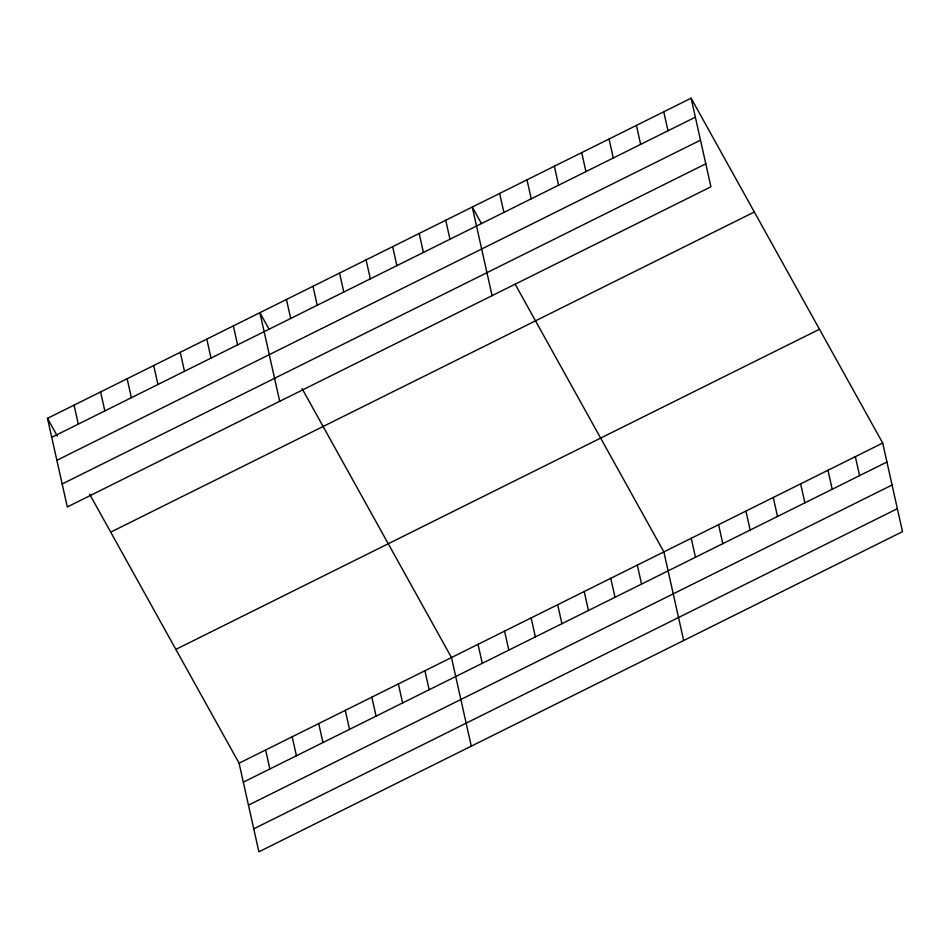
<?xml version="1.0" encoding="UTF-8"?>
<svg xmlns="http://www.w3.org/2000/svg" width="950" height="950" viewBox="0 0 950 950"><rect width="100%" height="100%" fill="white"/><g stroke="black" fill="none" stroke-linecap="round" stroke-linejoin="round"><path stroke-width="1.43" d="M691.113 98.194L710.921 186.806L67.308 506.956L47.5 418.344L691.113 98.194L882.693 443.044L902.5 531.656L258.887 851.806L239.079 763.194L89.644 494.214M51.739 437.321L695.352 117.171M56.881 460.299L700.494 140.149M62.166 483.978L705.779 163.828M110.722 532.143L754.336 211.993M175.857 649.396L819.47 329.246M239.079 763.194L882.693 443.044M243.331 782.171L886.932 462.021M248.461 805.149L892.074 484.999M253.757 828.828L897.358 508.678M481.412 223.487L472.281 207.053L492.088 295.664M515.138 284.181L663.86 551.891L683.668 640.502M269.028 329.139L259.896 312.692L279.704 401.304M302.041 388.562L451.476 657.543L471.283 746.154M47.5 418.344L57.333 436.05M855.344 456.653L859.584 475.629M827.984 470.25L832.224 489.238M800.636 483.859L804.876 502.835M773.276 497.468L777.516 516.444M663.753 111.803L668.004 130.779M745.928 511.076L750.168 530.053M636.405 125.412L640.644 144.388M718.568 524.685L722.819 543.661M609.045 139.021L613.296 157.997M691.22 538.282L695.459 557.258M581.697 152.618L585.936 171.594M554.349 166.226L558.588 185.203M637.319 565.096L641.559 584.072M526.989 179.835L531.228 198.811M610.767 578.301L615.006 597.277M499.641 193.444L503.88 212.42M584.214 591.506L588.466 610.494M557.674 604.722L561.913 623.699M445.728 220.257L449.979 239.234M531.121 617.928L535.361 636.904M419.188 233.463L423.427 252.439M504.569 631.133L508.808 650.109M392.635 246.667L396.874 265.644M478.028 644.337L482.267 663.314M366.082 259.873L370.334 278.849M339.542 273.077L343.781 292.054M424.923 670.748L429.162 689.724M312.989 286.283L317.229 305.259M398.371 683.953L402.622 702.929M286.437 299.488L290.688 318.464M371.83 697.158L376.069 716.134M345.277 710.363L349.517 729.339M233.344 325.897L237.583 344.874M318.725 723.568L322.976 742.556M206.791 339.103L211.031 358.091M292.184 736.784L296.424 755.761M180.239 352.319L184.49 371.296M265.632 749.989L269.871 768.966M153.698 365.524L157.938 384.501M127.146 378.729L131.385 397.706M100.593 391.934L104.844 410.911M74.052 405.139L78.292 424.116"/></g></svg>
